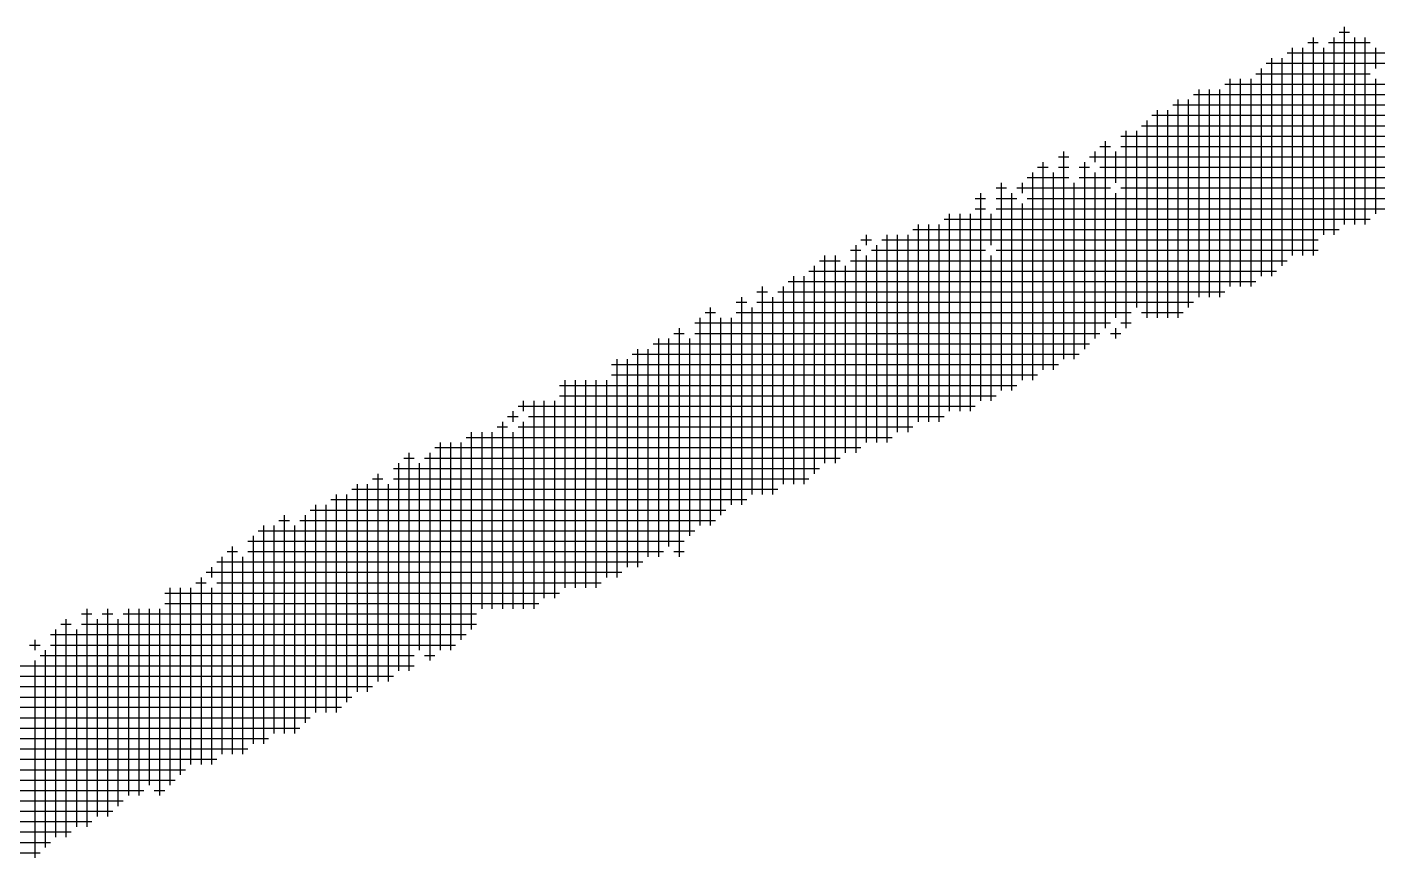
# Model space of a CAD drawing. Header units: feet. Extents: x 0 to 168200, y 0 to 118800.
# Drawn here: x 114405.2 to 114607.4, y 6171.3 to 6295.7 of the extents above; entities that cross this region are included whole.
import ezdxf

# ---------------------------------------------------------------- set-up
doc = ezdxf.new("R2010")
doc.units = ezdxf.units.FT
doc.header["$LTSCALE"] = 1100
doc.header["$MEASUREMENT"] = 0
doc.layers.add('CX-MISC', color=2, linetype='CONTINUOUS')

# ---------------------------------------------------------------- blocks, each defined once
blk = doc.blocks.new('CXGLOGO-싸인2')
at = {"layer": 'CX-MISC'}
for p, q in [((9641.071, -1029.665), (9641.071, -1031.298)), ((9641.226, -1029.665), (9641.226, -1031.142)), ((9641.265, -1029.626), (9641.343, -1029.626)), ((9641.304, -1029.587), (9641.304, -1031.065)), ((9641.382, -1029.665), (9641.382, -1031.065)), ((9641.459, -1029.665), (9641.459, -1031.065)), ((9640.876, -1029.781), (9644.142, -1029.781)), ((9640.915, -1029.743), (9640.915, -1031.298)), ((9640.993, -1029.743), (9640.993, -1031.298)), ((9641.032, -1029.704), (9641.109, -1029.704)), ((9641.148, -1029.743), (9641.148, -1031.142)), ((9641.187, -1029.704), (9641.498, -1029.704)), ((9641.537, -1029.743), (9641.537, -1029.898)), ((9640.721, -1029.859), (9644.064, -1029.859)), ((9640.759, -1029.82), (9640.759, -1031.453)), ((9640.837, -1029.82), (9640.837, -1031.376)), ((9640.448, -1029.976), (9640.448, -1031.531)), ((9640.526, -1029.976), (9640.526, -1031.531)), ((9640.604, -1029.976), (9640.604, -1031.531)), ((9640.643, -1029.937), (9641.498, -1029.937)), ((9640.682, -1029.898), (9640.682, -1031.453)), ((9641.537, -1029.976), (9641.537, -1030.987)), ((9640.215, -1030.054), (9640.215, -1031.609)), ((9640.293, -1030.054), (9640.293, -1031.609)), ((9640.371, -1030.054), (9640.371, -1031.609)), ((9640.41, -1030.015), (9643.831, -1030.015)), ((9640.021, -1030.17), (9643.442, -1030.17)), ((9640.06, -1030.131), (9640.06, -1031.764)), ((9640.137, -1030.131), (9640.137, -1031.687)), ((9640.176, -1030.093), (9643.598, -1030.093)), ((9639.826, -1030.287), (9639.826, -1031.764)), ((9639.865, -1030.248), (9643.287, -1030.248)), ((9639.904, -1030.209), (9639.904, -1031.764)), ((9639.982, -1030.209), (9639.982, -1031.764)), ((9639.671, -1030.365), (9639.671, -1031.842)), ((9639.749, -1030.365), (9639.749, -1031.687)), ((9639.787, -1030.326), (9643.131, -1030.326)), ((9639.476, -1030.481), (9639.554, -1030.481)), ((9639.515, -1030.442), (9639.515, -1031.842)), ((9639.632, -1030.404), (9642.976, -1030.404)), ((9639.632, -1030.481), (9642.82, -1030.481)), ((9639.165, -1030.559), (9639.243, -1030.559)), ((9639.204, -1030.52), (9639.204, -1032.075)), ((9639.399, -1030.559), (9642.587, -1030.559)), ((9639.438, -1030.52), (9639.438, -1030.598)), ((9639.593, -1030.52), (9639.593, -1030.753)), ((9638.971, -1030.676), (9638.971, -1032.231)), ((9639.01, -1030.637), (9639.088, -1030.637)), ((9639.049, -1030.598), (9639.049, -1032.153)), ((9639.127, -1030.676), (9639.127, -1032.153)), ((9639.165, -1030.637), (9639.243, -1030.637)), ((9639.321, -1030.637), (9639.399, -1030.637)), ((9639.36, -1030.598), (9639.36, -1031.998)), ((9639.438, -1030.676), (9639.438, -1031.92)), ((9639.476, -1030.637), (9642.354, -1030.637)), ((9638.699, -1030.792), (9638.777, -1030.792)), ((9638.738, -1030.753), (9638.738, -1032.309)), ((9638.854, -1030.792), (9639.554, -1030.792)), ((9638.893, -1030.753), (9638.893, -1030.831)), ((9638.932, -1030.715), (9639.243, -1030.715)), ((9639.282, -1030.753), (9639.282, -1032.075)), ((9639.321, -1030.715), (9642.12, -1030.715)), ((9639.632, -1030.792), (9641.965, -1030.792)), ((9638.543, -1030.87), (9638.621, -1030.87)), ((9638.582, -1030.831), (9638.582, -1032.386)), ((9638.699, -1030.87), (9638.854, -1030.87)), ((9638.815, -1030.831), (9638.815, -1032.309)), ((9638.932, -1030.87), (9641.731, -1030.87)), ((9639.593, -1030.831), (9639.593, -1031.764)), ((9638.349, -1030.987), (9638.349, -1032.464)), ((9638.427, -1030.987), (9638.427, -1032.464)), ((9638.504, -1030.987), (9638.504, -1032.464)), ((9638.543, -1030.948), (9638.621, -1030.948)), ((9638.66, -1030.987), (9638.66, -1031.22)), ((9638.699, -1030.948), (9641.654, -1030.948)), ((9638.893, -1030.909), (9638.893, -1032.231)), ((9638.116, -1031.065), (9638.116, -1032.542)), ((9638.193, -1031.065), (9638.193, -1032.542)), ((9638.271, -1031.065), (9638.271, -1032.542)), ((9638.31, -1031.026), (9641.498, -1031.026)), ((9637.688, -1031.181), (9637.766, -1031.181)), ((9637.727, -1031.142), (9637.727, -1031.22)), ((9637.843, -1031.181), (9641.109, -1031.181)), ((9637.882, -1031.142), (9637.882, -1032.697)), ((9637.96, -1031.142), (9637.96, -1032.62)), ((9638.038, -1031.142), (9638.038, -1032.62)), ((9638.077, -1031.103), (9641.265, -1031.103)), ((9637.416, -1031.298), (9637.416, -1032.853)), ((9637.494, -1031.298), (9637.494, -1032.853)), ((9637.61, -1031.259), (9637.688, -1031.259)), ((9637.649, -1031.22), (9637.649, -1032.775)), ((9637.727, -1031.298), (9637.727, -1032.697)), ((9637.766, -1031.259), (9638.621, -1031.259)), ((9637.805, -1031.22), (9637.805, -1032.697)), ((9638.66, -1031.298), (9638.66, -1032.386)), ((9638.699, -1031.259), (9641.109, -1031.259)), ((9637.338, -1031.376), (9637.338, -1032.931)), ((9637.377, -1031.337), (9637.532, -1031.337)), ((9637.571, -1031.376), (9637.571, -1032.775)), ((9637.61, -1031.337), (9640.876, -1031.337)), ((9637.144, -1031.492), (9640.643, -1031.492)), ((9637.183, -1031.453), (9637.183, -1033.009)), ((9637.26, -1031.453), (9637.26, -1033.009)), ((9637.299, -1031.414), (9640.798, -1031.414)), ((9636.91, -1031.57), (9636.988, -1031.57)), ((9636.949, -1031.531), (9636.949, -1033.086)), ((9637.066, -1031.57), (9640.41, -1031.57)), ((9637.105, -1031.531), (9637.105, -1033.009)), ((9636.56, -1031.687), (9636.56, -1033.32)), ((9636.755, -1031.648), (9636.833, -1031.648)), ((9636.794, -1031.609), (9636.794, -1033.164)), ((9636.871, -1031.687), (9636.871, -1033.086)), ((9636.91, -1031.648), (9640.176, -1031.648)), ((9637.027, -1031.609), (9637.027, -1033.086)), ((9636.444, -1031.803), (9639.554, -1031.803)), ((9636.483, -1031.764), (9636.483, -1033.32)), ((9636.522, -1031.725), (9636.599, -1031.725)), ((9636.638, -1031.764), (9636.638, -1033.242)), ((9636.716, -1031.764), (9636.716, -1033.164)), ((9636.755, -1031.725), (9639.71, -1031.725)), ((9639.632, -1031.803), (9639.71, -1031.803)), ((9639.787, -1031.725), (9640.099, -1031.725)), ((9636.288, -1031.881), (9636.366, -1031.881)), ((9636.327, -1031.842), (9636.327, -1033.553)), ((9636.444, -1031.881), (9639.476, -1031.881)), ((9639.554, -1031.881), (9639.632, -1031.881)), ((9639.593, -1031.842), (9639.593, -1031.92)), ((9636.016, -1031.998), (9636.016, -1033.631)), ((9636.094, -1031.998), (9636.094, -1033.553)), ((9636.133, -1031.959), (9639.399, -1031.959)), ((9636.172, -1031.92), (9636.172, -1033.553)), ((9636.249, -1031.92), (9636.249, -1033.475)), ((9636.405, -1031.92), (9636.405, -1033.397)), ((9635.861, -1032.075), (9635.861, -1033.708)), ((9635.938, -1032.075), (9635.938, -1033.631)), ((9635.977, -1032.037), (9639.321, -1032.037)), ((9635.822, -1032.114), (9639.165, -1032.114)), ((9635.822, -1032.192), (9639.01, -1032.192)), ((9635.433, -1032.27), (9638.854, -1032.27)), ((9635.472, -1032.231), (9635.472, -1033.786)), ((9635.55, -1032.231), (9635.55, -1033.786)), ((9635.627, -1032.231), (9635.627, -1033.786)), ((9635.705, -1032.231), (9635.705, -1033.786)), ((9635.783, -1032.231), (9635.783, -1033.708)), ((9635.161, -1032.386), (9635.161, -1032.464)), ((9635.239, -1032.386), (9635.239, -1033.942)), ((9635.316, -1032.386), (9635.316, -1033.864)), ((9635.394, -1032.386), (9635.394, -1033.864)), ((9635.433, -1032.348), (9638.699, -1032.348)), ((9635.044, -1032.503), (9635.122, -1032.503)), ((9635.083, -1032.464), (9635.083, -1032.542)), ((9635.122, -1032.425), (9638.543, -1032.425)), ((9635.2, -1032.503), (9638.31, -1032.503)), ((9634.966, -1032.581), (9635.044, -1032.581)), ((9635.005, -1032.542), (9635.005, -1033.942)), ((9635.122, -1032.581), (9638.077, -1032.581)), ((9635.161, -1032.542), (9635.161, -1033.942)), ((9634.539, -1032.697), (9634.539, -1034.253)), ((9634.616, -1032.697), (9634.616, -1034.253)), ((9634.694, -1032.697), (9634.694, -1034.175)), ((9634.733, -1032.659), (9637.921, -1032.659)), ((9634.772, -1032.62), (9634.772, -1034.097)), ((9634.85, -1032.62), (9634.85, -1033.942)), ((9634.927, -1032.62), (9634.927, -1033.942)), ((9635.083, -1032.62), (9635.083, -1033.942)), ((9634.267, -1032.814), (9634.344, -1032.814)), ((9634.305, -1032.775), (9634.305, -1034.408)), ((9634.422, -1032.814), (9637.532, -1032.814)), ((9634.461, -1032.775), (9634.461, -1034.33)), ((9634.5, -1032.736), (9637.688, -1032.736)), ((9634.189, -1032.892), (9637.377, -1032.892)), ((9634.228, -1032.853), (9634.228, -1034.408)), ((9634.383, -1032.853), (9634.383, -1034.253)), ((9633.917, -1033.009), (9633.917, -1034.564)), ((9633.994, -1033.009), (9633.994, -1034.564)), ((9634.033, -1032.97), (9634.111, -1032.97)), ((9634.072, -1032.931), (9634.072, -1034.486)), ((9634.15, -1033.009), (9634.15, -1034.486)), ((9634.189, -1032.97), (9637.299, -1032.97)), ((9633.761, -1033.086), (9633.761, -1034.719)), ((9633.839, -1033.086), (9633.839, -1034.641)), ((9633.878, -1033.047), (9637.066, -1033.047)), ((9633.567, -1033.203), (9636.677, -1033.203)), ((9633.606, -1033.164), (9633.606, -1034.719)), ((9633.683, -1033.164), (9633.683, -1034.719)), ((9633.722, -1033.125), (9636.833, -1033.125)), ((9633.217, -1033.32), (9633.217, -1034.953)), ((9633.295, -1033.32), (9633.295, -1034.875)), ((9633.333, -1033.281), (9633.411, -1033.281)), ((9633.372, -1033.242), (9633.372, -1034.875)), ((9633.45, -1033.32), (9633.45, -1034.875)), ((9633.489, -1033.281), (9636.599, -1033.281)), ((9633.528, -1033.242), (9633.528, -1034.797)), ((9633.139, -1033.397), (9633.139, -1034.953)), ((9633.178, -1033.358), (9636.444, -1033.358)), ((9632.945, -1033.514), (9633.022, -1033.514)), ((9632.983, -1033.475), (9632.983, -1035.03)), ((9633.1, -1033.436), (9636.366, -1033.436)), ((9633.1, -1033.514), (9636.211, -1033.514)), ((9636.288, -1033.514), (9636.366, -1033.514)), ((9632.867, -1033.592), (9636.055, -1033.592)), ((9632.906, -1033.553), (9632.906, -1035.03)), ((9633.061, -1033.553), (9633.061, -1035.03)), ((9632.75, -1033.708), (9632.75, -1035.108)), ((9632.789, -1033.669), (9635.899, -1033.669)), ((9632.828, -1033.631), (9632.828, -1033.708)), ((9632.478, -1033.825), (9635.433, -1033.825)), ((9632.517, -1033.786), (9632.517, -1035.264)), ((9632.595, -1033.786), (9632.595, -1035.186)), ((9632.672, -1033.786), (9632.672, -1035.108)), ((9632.711, -1033.747), (9632.789, -1033.747)), ((9632.828, -1033.786), (9632.828, -1035.108)), ((9632.867, -1033.747), (9635.744, -1033.747)), ((9632.478, -1033.903), (9635.277, -1033.903)), ((9631.739, -1034.019), (9631.739, -1035.652)), ((9631.856, -1033.981), (9631.934, -1033.981)), ((9631.895, -1033.942), (9631.895, -1035.575)), ((9631.973, -1034.019), (9631.973, -1035.497)), ((9632.011, -1033.981), (9632.089, -1033.981)), ((9632.05, -1033.942), (9632.05, -1035.497)), ((9632.128, -1034.019), (9632.128, -1035.419)), ((9632.167, -1033.981), (9634.811, -1033.981)), ((9632.206, -1033.942), (9632.206, -1035.341)), ((9632.284, -1033.942), (9632.284, -1035.341)), ((9632.361, -1033.942), (9632.361, -1035.264)), ((9632.439, -1033.942), (9632.439, -1035.341)), ((9631.662, -1034.097), (9631.662, -1035.652)), ((9631.7, -1034.058), (9631.778, -1034.058)), ((9631.817, -1034.097), (9631.817, -1035.575)), ((9631.856, -1034.058), (9634.811, -1034.058)), ((9631.467, -1034.214), (9631.545, -1034.214)), ((9631.506, -1034.175), (9631.506, -1034.253)), ((9631.623, -1034.136), (9634.733, -1034.136)), ((9631.623, -1034.214), (9634.655, -1034.214)), ((9631.506, -1034.33), (9631.506, -1035.808)), ((9631.545, -1034.292), (9634.344, -1034.292)), ((9631.584, -1034.253), (9631.584, -1035.73)), ((9634.422, -1034.292), (9634.5, -1034.292)), ((9631.234, -1034.369), (9634.344, -1034.369)), ((9630.923, -1034.525), (9634.033, -1034.525)), ((9631.001, -1034.447), (9634.189, -1034.447)), ((9630.767, -1034.603), (9633.878, -1034.603)), ((9630.69, -1034.68), (9633.8, -1034.68)), ((9630.223, -1034.836), (9633.489, -1034.836)), ((9630.379, -1034.758), (9633.567, -1034.758)), ((9629.99, -1034.914), (9633.256, -1034.914)), ((9629.99, -1034.991), (9633.1, -1034.991)), ((9629.756, -1035.069), (9632.867, -1035.069)), ((9629.368, -1035.225), (9632.556, -1035.225)), ((9629.523, -1035.147), (9632.634, -1035.147)), ((9629.29, -1035.302), (9632.323, -1035.302)), ((9632.4, -1035.302), (9632.478, -1035.302)), ((9627.968, -1035.38), (9632.167, -1035.38)), ((9627.968, -1035.458), (9632.089, -1035.458)), ((9628.123, -1035.536), (9631.934, -1035.536)), ((9628.201, -1035.613), (9631.778, -1035.613)), ((9628.279, -1035.691), (9631.623, -1035.691)), ((9628.357, -1035.769), (9631.545, -1035.769))]:
    blk.add_line(p, q, dxfattribs=at)

msp = doc.modelspace()

# ---------------------------------------------------------------- block references
at = {"layer": 'CX-MISC', "xscale": 19.99999999534339, "yscale": 19.99999999534339, "zscale": 19.99999999534339}
msp.add_blockref('CXGLOGO-싸인2', (-78223.77, 26887.43), dxfattribs=at)

doc.saveas('drawing.dxf')
